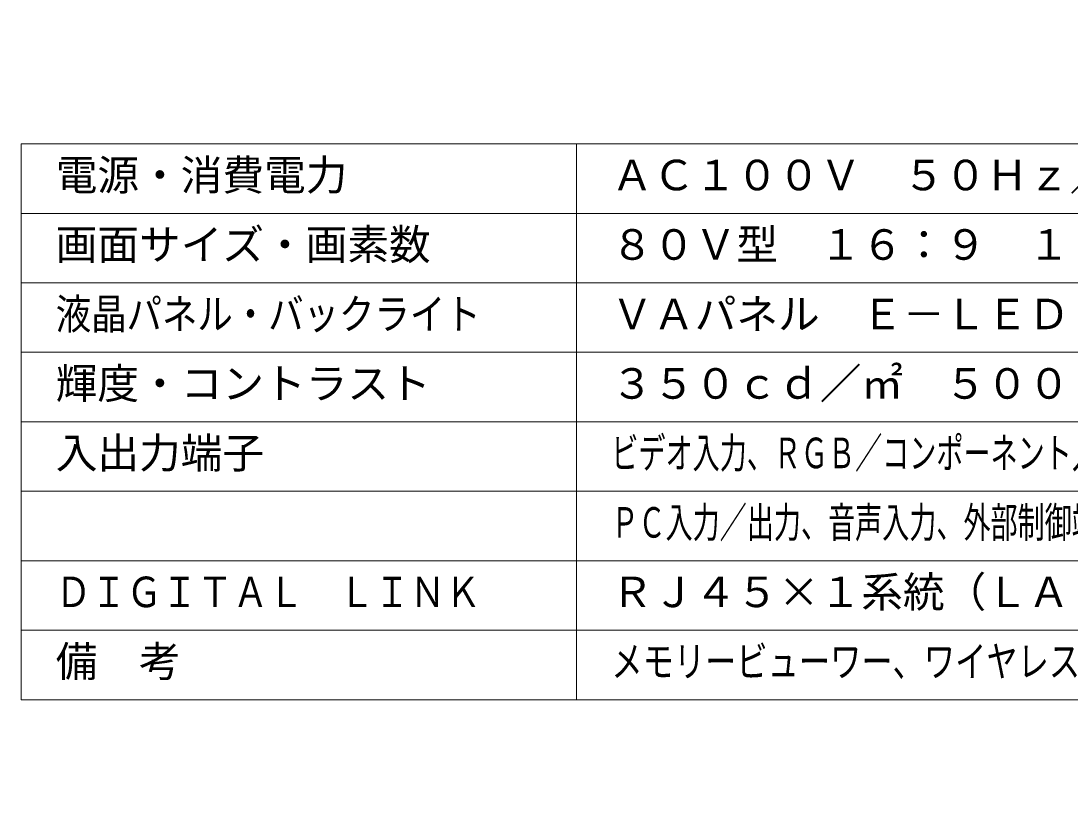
# Model space of a CAD drawing. Units: millimetres, scale not verified. Extents: x -62 to 359, y -64 to 314.
# Drawn here: x -62.5 to 13.1, y -63.9 to -7.7 of the extents above; entities that cross this region are included whole.
import ezdxf
from ezdxf.enums import TextEntityAlignment as Align

# ---------------------------------------------------------------- set-up
doc = ezdxf.new("R2010")
doc.units = ezdxf.units.MM
doc.header["$LTSCALE"] = 0.125
doc.layers.add('0-2_MOJI1', color=7, linetype='Continuous')
doc.layers.add('0-3_WAKU', color=1, linetype='Continuous', lineweight=18)
doc.layers.add('0-6_GAIKEI', color=1, linetype='Continuous', lineweight=18)
doc.styles.add('ＭＳ ゴシック', font='')
doc.styles.get('ＭＳ ゴシック').set_extended_font_data('MS Gothic')

msp = doc.modelspace()

# ---------------------------------------------------------------- linework, layer by layer
at = {"layer": '0-3_WAKU', "color": 4}
for p, q in [((-62.4907, -56.4967), (-62.4907, -16.4967)), ((-62.4907, -16.4967), (62.5093, -16.4967)), ((-22.4907, -56.4967), (-22.4907, -16.4967)), ((-62.4907, -56.4967), (62.5093, -56.4967))]:
    msp.add_line(p, q, dxfattribs=at)
at = {"layer": '0-3_WAKU'}
for p, q in [((62.5093, -21.4967), (-62.4907, -21.4967)), ((62.5093, -26.4967), (-62.4907, -26.4967)), ((62.5093, -31.4967), (-62.4907, -31.4967)), ((-62.4907, -36.4967), (62.5093, -36.4967)), ((-62.4907, -41.4967), (62.5093, -41.4967)), ((-62.4907, -46.4967), (62.5093, -46.4967)), ((-62.4907, -51.4967), (62.5093, -51.4967))]:
    msp.add_line(p, q, dxfattribs=at)
at = {"layer": '0-6_GAIKEI'}
for centre in [(178.3464, 133.9119), (178.3464, 116.4119)]:
    msp.add_circle(centre, 180.342, dxfattribs=at)

# ---------------------------------------------------------------- texts
at = {"layer": '0-2_MOJI1', "style": 'ＭＳ ゴシック'}
for s, p in [('電源・消費電力', (-59.9907, -20.4967)), ('ＡＣ１００Ｖ\u3000５０Ｈｚ／６０Ｈｚ\u3000３４５ｗ', (-19.9907, -20.4967)), ('画面サイズ・画素数', (-59.9907, -25.4967)), ('８０Ｖ型\u3000１６：９\u3000１９２０×１０８０画素', (-19.9907, -25.4967)), ('ＶＡパネル\u3000Ｅ－ＬＥＤ', (-19.9907, -30.4967)), ('輝度・コントラスト', (-59.9907, -35.4967)), ('３５０ｃｄ／㎡\u3000５０００：１', (-19.9907, -35.4967)), ('入出力端子', (-59.9907, -40.4967)), ('ＲＪ４５×１系統（ＬＡＮと共用）', (-19.9907, -50.4967)), ('備\u3000考', (-59.9907, -55.4967))]:
    msp.add_text(s, height=2.199, dxfattribs=at).set_placement(p, align=Align.BOTTOM_LEFT)
for s, width, p in [('液晶パネル・バックライト', 0.85, (-59.9907, -30.4967)), ('ビデオ入力、ＲＧＢ／コンポーネント入力、ＤＶＩ－Ｄ入力、ＨＤＭＩ入力', 0.65, (-19.9907, -40.4967)), ('ＰＣ入力／出力、音声入力、外部制御端子、ＵＳＢ接続端子、ＳＬＯＴ２．０', 0.65, (-19.9907, -45.4967)), ('ＤＩＧＩＴＡＬ\u3000ＬＩＮＫ', 0.85, (-59.9907, -50.4967)), ('メモリービューワー、ワイヤレス機能、セカンダリディスプレイ', 0.75, (-19.9907, -55.4967))]:
    msp.add_text(s, height=2.199, dxfattribs=dict(at, width=width)).set_placement(p, align=Align.BOTTOM_LEFT)

doc.saveas('drawing.dxf')
